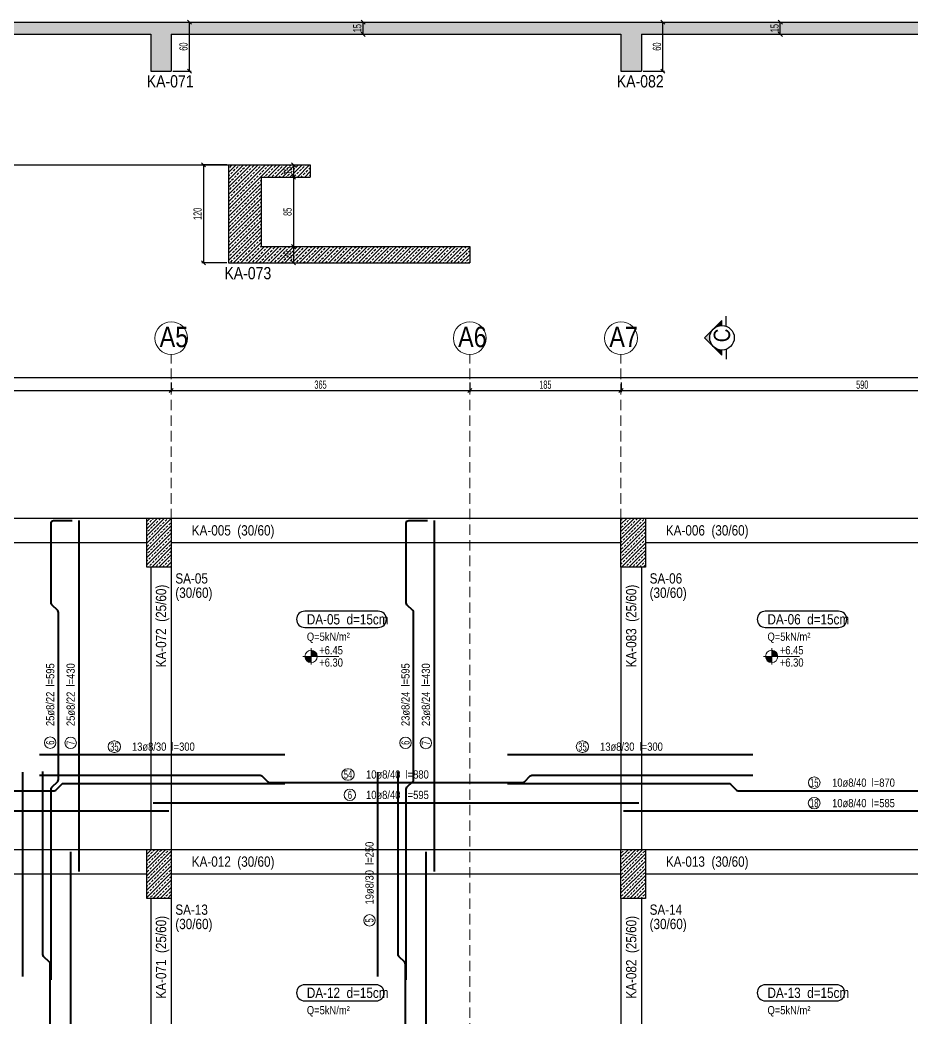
# Model space of a CAD drawing. Header units: millimetres. Extents: x 2223 to 6966, y 588 to 5587.
# Drawn here: x 4813 to 5904, y 4334 to 5554 of the extents above; entities that cross this region are included whole.
import ezdxf
from ezdxf.enums import TextEntityAlignment as Align

# ---------------------------------------------------------------- set-up
doc = ezdxf.new("R2010")
doc.units = ezdxf.units.MM
doc.linetypes.add('DASHED', pattern=[19.05, 12.7, -6.35])
for name, color, linetype, lineweight in [('AKS BALONU (BEYKENT)', 7, 'Continuous', 20), ('AKS CIZGISI (BEYKENT)', 252, 'DASHED', 20), ('AKS NO (BEYKENT)', 3, 'Continuous', 20), ('AKS OLCU (BEYKENT)', 200, 'Continuous', 20), ('CIZGI (BEYKENT)', 1, 'Continuous', 20), ('DONATI (BEYKENT)', 4, 'Continuous', 40), ('DONATI YAZISI (BEYKENT)', 3, 'Continuous', 20), ('DOSEME ISMI (BEYKENT)', 9, 'Continuous', 20), ('DOSEME PAFTA (BEYKENT)', 3, 'Continuous', 20), ('DOSEME SINIRI (BEYKENT)', 71, 'Continuous', 30), ('KESIT (BEYKENT)', 151, 'Continuous', 25), ('KESIT ISMI (BEYKENT)', 6, 'Continuous', 20), ('KIRIS (BEYKENT)', 2, 'Continuous', 30), ('KIRIS ISMI (BEYKENT)', 40, 'Continuous', 20), ('KOLON (BEYKENT)', 3, 'Continuous', 30), ('KOLON ISMI (BEYKENT)', 91, 'Continuous', 20), ('KOT CIZGI (BEYKENT)', 120, 'Continuous', 20), ('KOT YAZI (BEYKENT)', 7, 'Continuous', 20), ('OLCU (BEYKENT)', 14, 'Continuous', 20), ('POZ BALON (BEYKENT)', 14, 'Continuous', 20), ('POZ NO (BEYKENT)', 2, 'Continuous', 20), ('TARAMA (BEYKENT)', 252, 'Continuous', 20), ('YAZI (BEYKENT)', 140, 'Continuous', 20)]:
    doc.layers.add(name, color=color, linetype=linetype, lineweight=lineweight)
doc.styles.add('DSMOLC-50', font='Bahnschrift Light Condensed', dxfattribs={"width": 0.75, "height": 10})
doc.styles.add('KOT (BEYKENT)', font='')
doc.styles.add('OLC-50', font='Bahnschrift Light Condensed', dxfattribs={"width": 0.75, "height": 10})
doc.styles.add('YAZI (BEYKENT)', font='')
doc.styles.get('KOT (BEYKENT)').set_extended_font_data('Bahnschrift Light Condensed')
doc.styles.get('YAZI (BEYKENT)').set_extended_font_data('Bahnschrift Light Condensed')
doc.dimstyles.new('DSMOLC-50', dxfattribs={"dimtxt": 10, "dimasz": 5, "dimexe": 2, "dimexo": 2, "dimgap": 2, "dimtad": 1, "dimdec": 1, "dimrnd": 0.5, "dimzin": 12, "dimdsep": 46, "dimtxsty": 'DSMOLC-50', "dimblk": 'OBLIQUE', "dimblk1": 'OBLIQUE', "dimblk2": 'OBLIQUE', "dimcen": 0, "dimclrt": 7, "dimadec": 0, "dimazin": 0, "dimtfac": 1, "dimtdec": 4, "dimtix": 1, "dimtmove": 2, "dimatfit": 3, "dimfxl": 1, "dimtzin": 0, "dimarcsym": 0})
pattern_1 = [(45, (1444.828, 798.8927), (-4.4194174, 4.4194174), []), (45, (1449.247, 798.8927), (-4.4194174, 4.4194174), [3.125, -1.5625])]

# ---------------------------------------------------------------- blocks, each defined once
blk = doc.blocks.new('_Oblique')
at = {"color": 0, "linetype": 'ByBlock', "lineweight": -2}
blk.add_line((-0.5, -0.5), (0.5, 0.5), dxfattribs=at)
blk = doc.blocks.new('*D97')
at = {"layer": 'AKS OLCU (BEYKENT)', "color": 0, "lineweight": -2, "transparency": 16777216}
for p, q in [((4407.9, 5110.8), (4407.9, 5098.8)), ((4407.9, 5100.8), (4997.9, 5100.8)), ((4997.9, 5110.8), (4997.9, 5098.8))]:
    blk.add_line(p, q, dxfattribs=at)
at = {"layer": 'DEFPOINTS', "color": 0, "transparency": 16777216}
for p in [(4407.9, 5112.8), (4997.9, 5112.8), (4997.9, 5100.8)]:
    blk.add_point(p, dxfattribs=at)
at = {"layer": 'AKS OLCU (BEYKENT)', "color": 0, "lineweight": -2, "transparency": 16777216, "xscale": 5, "yscale": 5, "zscale": 5, "rotation": 180}
blk.add_blockref('_Oblique', (4407.9, 5100.8), dxfattribs=at)
at = {"layer": 'AKS OLCU (BEYKENT)', "color": 0, "lineweight": -2, "transparency": 16777216, "xscale": 5, "yscale": 5, "zscale": 5}
blk.add_blockref('_Oblique', (4997.9, 5100.8), dxfattribs=at)
at = {"layer": 'AKS OLCU (BEYKENT)', "color": 7, "transparency": 16777216, "insert": (4702.9, 5107.9), "char_height": 10, "attachment_point": 5, "style": 'DSMOLC-50'}
blk.add_mtext('590', dxfattribs=at)
blk = doc.blocks.new('*D98')
at = {"layer": 'AKS OLCU (BEYKENT)', "color": 0, "lineweight": -2, "transparency": 16777216}
for p, q in [((4997.9, 5110.8), (4997.9, 5098.8)), ((4997.9, 5100.8), (5362.9, 5100.8)), ((5362.9, 5110.8), (5362.9, 5098.8))]:
    blk.add_line(p, q, dxfattribs=at)
at = {"layer": 'DEFPOINTS', "color": 0, "transparency": 16777216}
for p in [(4997.9, 5112.8), (5362.9, 5112.8), (5362.9, 5100.8)]:
    blk.add_point(p, dxfattribs=at)
at = {"layer": 'AKS OLCU (BEYKENT)', "color": 0, "lineweight": -2, "transparency": 16777216, "xscale": 5, "yscale": 5, "zscale": 5, "rotation": 180}
blk.add_blockref('_Oblique', (4997.9, 5100.8), dxfattribs=at)
at = {"layer": 'AKS OLCU (BEYKENT)', "color": 0, "lineweight": -2, "transparency": 16777216, "xscale": 5, "yscale": 5, "zscale": 5}
blk.add_blockref('_Oblique', (5362.9, 5100.8), dxfattribs=at)
at = {"layer": 'AKS OLCU (BEYKENT)', "color": 7, "transparency": 16777216, "insert": (5180.4, 5107.9), "char_height": 10, "attachment_point": 5, "style": 'DSMOLC-50'}
blk.add_mtext('365', dxfattribs=at)
blk = doc.blocks.new('*D99')
at = {"layer": 'AKS OLCU (BEYKENT)', "color": 0, "lineweight": -2, "transparency": 16777216}
for p, q in [((5362.9, 5110.8), (5362.9, 5098.8)), ((5362.9, 5100.8), (5547.9, 5100.8)), ((5547.9, 5110.8), (5547.9, 5098.8))]:
    blk.add_line(p, q, dxfattribs=at)
at = {"layer": 'DEFPOINTS', "color": 0, "transparency": 16777216}
for p in [(5362.9, 5112.8), (5547.9, 5112.8), (5547.9, 5100.8)]:
    blk.add_point(p, dxfattribs=at)
at = {"layer": 'AKS OLCU (BEYKENT)', "color": 0, "lineweight": -2, "transparency": 16777216, "xscale": 5, "yscale": 5, "zscale": 5, "rotation": 180}
blk.add_blockref('_Oblique', (5362.9, 5100.8), dxfattribs=at)
at = {"layer": 'AKS OLCU (BEYKENT)', "color": 0, "lineweight": -2, "transparency": 16777216, "xscale": 5, "yscale": 5, "zscale": 5}
blk.add_blockref('_Oblique', (5547.9, 5100.8), dxfattribs=at)
at = {"layer": 'AKS OLCU (BEYKENT)', "color": 7, "transparency": 16777216, "insert": (5455.4, 5107.9), "char_height": 10, "attachment_point": 5, "style": 'DSMOLC-50'}
blk.add_mtext('185', dxfattribs=at)
blk = doc.blocks.new('*D100')
at = {"layer": 'AKS OLCU (BEYKENT)', "color": 0, "lineweight": -2, "transparency": 16777216}
for p, q in [((5547.9, 5110.8), (5547.9, 5098.8)), ((5547.9, 5100.8), (6137.9, 5100.8)), ((6137.9, 5110.8), (6137.9, 5098.8))]:
    blk.add_line(p, q, dxfattribs=at)
at = {"layer": 'DEFPOINTS', "color": 0, "transparency": 16777216}
for p in [(5547.9, 5112.8), (6137.9, 5112.8), (6137.9, 5100.8)]:
    blk.add_point(p, dxfattribs=at)
at = {"layer": 'AKS OLCU (BEYKENT)', "color": 0, "lineweight": -2, "transparency": 16777216, "xscale": 5, "yscale": 5, "zscale": 5, "rotation": 180}
blk.add_blockref('_Oblique', (5547.9, 5100.8), dxfattribs=at)
at = {"layer": 'AKS OLCU (BEYKENT)', "color": 0, "lineweight": -2, "transparency": 16777216, "xscale": 5, "yscale": 5, "zscale": 5}
blk.add_blockref('_Oblique', (6137.9, 5100.8), dxfattribs=at)
at = {"layer": 'AKS OLCU (BEYKENT)', "color": 7, "transparency": 16777216, "insert": (5842.9, 5107.9), "char_height": 10, "attachment_point": 5, "style": 'DSMOLC-50'}
blk.add_mtext('590', dxfattribs=at)
blk = doc.blocks.new('*D102')
at = {"layer": 'AKS OLCU (BEYKENT)', "color": 0, "lineweight": -2, "transparency": 16777216}
for p, q in [((2707.9, 5114.8), (2707.9, 5118.8)), ((2707.9, 5116.8), (6697.9, 5116.8)), ((6697.9, 5114.8), (6697.9, 5118.8))]:
    blk.add_line(p, q, dxfattribs=at)
at = {"layer": 'DEFPOINTS', "color": 0, "transparency": 16777216}
for p in [(6697.9, 5116.8), (2707.9, 5112.8), (6697.9, 5112.8)]:
    blk.add_point(p, dxfattribs=at)
at = {"layer": 'AKS OLCU (BEYKENT)', "color": 0, "lineweight": -2, "transparency": 16777216, "xscale": 5, "yscale": 5, "zscale": 5, "rotation": 180}
blk.add_blockref('_Oblique', (2707.9, 5116.8), dxfattribs=at)
at = {"layer": 'AKS OLCU (BEYKENT)', "color": 0, "lineweight": -2, "transparency": 16777216, "xscale": 5, "yscale": 5, "zscale": 5}
blk.add_blockref('_Oblique', (6697.9, 5116.8), dxfattribs=at)
at = {"layer": 'AKS OLCU (BEYKENT)', "color": 7, "transparency": 16777216, "insert": (4702.9, 5123.9), "char_height": 10, "attachment_point": 5, "style": 'DSMOLC-50'}
blk.add_mtext('3990', dxfattribs=at)
blk = doc.blocks.new('*D137')
at = {"layer": 'DEFPOINTS', "color": 0, "transparency": 16777216}
for p in [(4997.9, 5551.3), (5020.1, 5551.3), (4997.9, 5491.3)]:
    blk.add_point(p, dxfattribs=at)
at = {"layer": 'OLCU (BEYKENT)', "color": 0, "lineweight": -2, "transparency": 16777216}
for p, q in [((4999.9, 5551.3), (5022.1, 5551.3)), ((5020.1, 5491.3), (5020.1, 5551.3)), ((4999.9, 5491.3), (5022.1, 5491.3))]:
    blk.add_line(p, q, dxfattribs=at)
at = {"layer": 'OLCU (BEYKENT)', "color": 0, "lineweight": -2, "transparency": 16777216, "xscale": 5, "yscale": 5, "zscale": 5}
for p, rotation in [((5020.1, 5551.3), 90), ((5020.1, 5491.3), 270)]:
    blk.add_blockref('_Oblique', p, dxfattribs=dict(at, rotation=rotation))
at = {"layer": 'OLCU (BEYKENT)', "color": 7, "lineweight": -3, "transparency": 16777216, "insert": (5012.9, 5521.3), "char_height": 10, "attachment_point": 5, "rotation": 90, "style": 'OLC-50'}
blk.add_mtext('60', dxfattribs=at)
blk = doc.blocks.new('*D138')
at = {"layer": 'DEFPOINTS', "color": 0, "transparency": 16777216}
for p in [(5207.7, 5551.3), (5232.5, 5551.3), (5207.7, 5536.3)]:
    blk.add_point(p, dxfattribs=at)
at = {"layer": 'OLCU (BEYKENT)', "color": 0, "lineweight": -2, "transparency": 16777216}
for p, q in [((5209.7, 5551.3), (5234.5, 5551.3)), ((5232.5, 5536.3), (5232.5, 5551.3)), ((5209.7, 5536.3), (5234.5, 5536.3))]:
    blk.add_line(p, q, dxfattribs=at)
at = {"layer": 'OLCU (BEYKENT)', "color": 0, "lineweight": -2, "transparency": 16777216, "xscale": 5, "yscale": 5, "zscale": 5}
for p, rotation in [((5232.5, 5551.3), 90), ((5232.5, 5536.3), 270)]:
    blk.add_blockref('_Oblique', p, dxfattribs=dict(at, rotation=rotation))
at = {"layer": 'OLCU (BEYKENT)', "color": 7, "lineweight": -3, "transparency": 16777216, "insert": (5225.4, 5543.8), "char_height": 10, "attachment_point": 5, "rotation": 90, "style": 'OLC-50'}
blk.add_mtext('15', dxfattribs=at)
blk = doc.blocks.new('*D139')
at = {"layer": 'DEFPOINTS', "color": 0, "transparency": 16777216}
for p in [(5572.8, 5551.3), (5599, 5551.3), (5572.8, 5491.3)]:
    blk.add_point(p, dxfattribs=at)
at = {"layer": 'OLCU (BEYKENT)', "color": 0, "lineweight": -2, "transparency": 16777216}
for p, q in [((5574.8, 5551.3), (5601, 5551.3)), ((5599, 5491.3), (5599, 5551.3)), ((5574.8, 5491.3), (5601, 5491.3))]:
    blk.add_line(p, q, dxfattribs=at)
at = {"layer": 'OLCU (BEYKENT)', "color": 0, "lineweight": -2, "transparency": 16777216, "xscale": 5, "yscale": 5, "zscale": 5}
for p, rotation in [((5599, 5551.3), 90), ((5599, 5491.3), 270)]:
    blk.add_blockref('_Oblique', p, dxfattribs=dict(at, rotation=rotation))
at = {"layer": 'OLCU (BEYKENT)', "color": 7, "lineweight": -3, "transparency": 16777216, "insert": (5591.9, 5521.3), "char_height": 10, "attachment_point": 5, "rotation": 90, "style": 'OLC-50'}
blk.add_mtext('60', dxfattribs=at)
blk = doc.blocks.new('*D140')
at = {"layer": 'DEFPOINTS', "color": 0, "transparency": 16777216}
for p in [(5726.8, 5551.3), (5742.7, 5551.3), (5726.8, 5536.3)]:
    blk.add_point(p, dxfattribs=at)
at = {"layer": 'OLCU (BEYKENT)', "color": 0, "lineweight": -2, "transparency": 16777216}
for p, q in [((5728.8, 5551.3), (5744.7, 5551.3)), ((5742.7, 5536.3), (5742.7, 5551.3)), ((5728.8, 5536.3), (5744.7, 5536.3))]:
    blk.add_line(p, q, dxfattribs=at)
at = {"layer": 'OLCU (BEYKENT)', "color": 0, "lineweight": -2, "transparency": 16777216, "xscale": 5, "yscale": 5, "zscale": 5}
for p, rotation in [((5742.7, 5551.3), 90), ((5742.7, 5536.3), 270)]:
    blk.add_blockref('_Oblique', p, dxfattribs=dict(at, rotation=rotation))
at = {"layer": 'OLCU (BEYKENT)', "color": 7, "lineweight": -3, "transparency": 16777216, "insert": (5735.7, 5543.8), "char_height": 10, "attachment_point": 5, "rotation": 90, "style": 'OLC-50'}
blk.add_mtext('15', dxfattribs=at)
blk = doc.blocks.new('*D151')
at = {"layer": 'DEFPOINTS', "color": 0, "transparency": 16777216}
for p in [(5067.9, 5376.8), (5037.3, 5256.8), (5067.9, 5256.8)]:
    blk.add_point(p, dxfattribs=at)
at = {"layer": 'OLCU (BEYKENT)', "color": 0, "lineweight": -2, "transparency": 16777216}
for p, q in [((5065.9, 5376.8), (5035.3, 5376.8)), ((5037.3, 5376.8), (5037.3, 5256.8)), ((5065.9, 5256.8), (5035.3, 5256.8))]:
    blk.add_line(p, q, dxfattribs=at)
at = {"layer": 'OLCU (BEYKENT)', "color": 0, "lineweight": -2, "transparency": 16777216, "xscale": 5, "yscale": 5, "zscale": 5}
for p, rotation in [((5037.3, 5376.8), 90), ((5037.3, 5256.8), 270)]:
    blk.add_blockref('_Oblique', p, dxfattribs=dict(at, rotation=rotation))
at = {"layer": 'OLCU (BEYKENT)', "color": 7, "lineweight": -3, "transparency": 16777216, "insert": (5030.1, 5316.8), "char_height": 10, "attachment_point": 5, "rotation": 90, "style": 'OLC-50'}
blk.add_mtext('120', dxfattribs=at)
blk = doc.blocks.new('*D152')
at = {"layer": 'DEFPOINTS', "color": 0, "transparency": 16777216}
for p in [(5131.3, 5376.8), (5131.3, 5361.8), (5147.3, 5361.8)]:
    blk.add_point(p, dxfattribs=at)
at = {"layer": 'OLCU (BEYKENT)', "color": 0, "lineweight": -2, "transparency": 16777216}
for p, q in [((5133.3, 5376.8), (5149.3, 5376.8)), ((5147.3, 5376.8), (5147.3, 5361.8)), ((5133.3, 5361.8), (5149.3, 5361.8))]:
    blk.add_line(p, q, dxfattribs=at)
at = {"layer": 'OLCU (BEYKENT)', "color": 0, "lineweight": -2, "transparency": 16777216, "xscale": 5, "yscale": 5, "zscale": 5}
for p, rotation in [((5147.3, 5376.8), 90), ((5147.3, 5361.8), 270)]:
    blk.add_blockref('_Oblique', p, dxfattribs=dict(at, rotation=rotation))
at = {"layer": 'OLCU (BEYKENT)', "color": 7, "lineweight": -3, "transparency": 16777216, "insert": (5140.3, 5369.3), "char_height": 10, "attachment_point": 5, "rotation": 90, "style": 'OLC-50'}
blk.add_mtext('15', dxfattribs=at)
blk = doc.blocks.new('*D153')
at = {"layer": 'DEFPOINTS', "color": 0, "transparency": 16777216}
for p in [(5131.3, 5361.8), (5129.4, 5276.8), (5147.3, 5276.8)]:
    blk.add_point(p, dxfattribs=at)
at = {"layer": 'OLCU (BEYKENT)', "color": 0, "lineweight": -2, "transparency": 16777216}
for p, q in [((5133.3, 5361.8), (5149.3, 5361.8)), ((5147.3, 5361.8), (5147.3, 5276.8)), ((5131.4, 5276.8), (5149.3, 5276.8))]:
    blk.add_line(p, q, dxfattribs=at)
at = {"layer": 'OLCU (BEYKENT)', "color": 0, "lineweight": -2, "transparency": 16777216, "xscale": 5, "yscale": 5, "zscale": 5}
for p, rotation in [((5147.3, 5361.8), 90), ((5147.3, 5276.8), 270)]:
    blk.add_blockref('_Oblique', p, dxfattribs=dict(at, rotation=rotation))
at = {"layer": 'OLCU (BEYKENT)', "color": 7, "lineweight": -3, "transparency": 16777216, "insert": (5140.2, 5319.3), "char_height": 10, "attachment_point": 5, "rotation": 90, "style": 'OLC-50'}
blk.add_mtext('85', dxfattribs=at)
blk = doc.blocks.new('*D154')
at = {"layer": 'DEFPOINTS', "color": 0, "transparency": 16777216}
for p in [(5129.4, 5276.8), (5129.4, 5256.8), (5147.3, 5256.8)]:
    blk.add_point(p, dxfattribs=at)
at = {"layer": 'OLCU (BEYKENT)', "color": 0, "lineweight": -2, "transparency": 16777216}
for p, q in [((5131.4, 5276.8), (5149.3, 5276.8)), ((5147.3, 5276.8), (5147.3, 5256.8)), ((5131.4, 5256.8), (5149.3, 5256.8))]:
    blk.add_line(p, q, dxfattribs=at)
at = {"layer": 'OLCU (BEYKENT)', "color": 0, "lineweight": -2, "transparency": 16777216, "xscale": 5, "yscale": 5, "zscale": 5}
for p, rotation in [((5147.3, 5276.8), 90), ((5147.3, 5256.8), 270)]:
    blk.add_blockref('_Oblique', p, dxfattribs=dict(at, rotation=rotation))
at = {"layer": 'OLCU (BEYKENT)', "color": 7, "lineweight": -3, "transparency": 16777216, "insert": (5140.2, 5266.8), "char_height": 10, "attachment_point": 5, "rotation": 90, "style": 'OLC-50'}
blk.add_mtext('20', dxfattribs=at)

msp = doc.modelspace()

# ---------------------------------------------------------------- hatches: boundary and pattern name
at = {"layer": 'KESIT (BEYKENT)', "lineweight": -3}
h = msp.add_hatch(color=256, dxfattribs=at)
h.dxf.hatch_style = 1
h.paths.add_polyline_path([(5671.39, 5186.54), (5660.78, 5175.93, -0.1989124), (5671.39, 5180.32)])
h = msp.add_hatch(color=256, dxfattribs=at)
h.dxf.hatch_style = 1
h.paths.add_polyline_path([(5660.78, 5175.93), (5650.18, 5165.32), (5660.78, 5154.72, -0.1989124), (5656.39, 5165.32, -0.1989124)])
h = msp.add_hatch(color=256, dxfattribs=at)
h.dxf.hatch_style = 1
h.paths.add_polyline_path([(5671.39, 5150.32, -0.1989124), (5660.78, 5154.72), (5671.39, 5144.11)])
at = {"layer": 'KOT CIZGI (BEYKENT)'}
h = msp.add_hatch(color=256, dxfattribs=at)
h.dxf.hatch_style = 1
h.paths.add_polyline_path([(5168.81, 4775.76), (5161.31, 4775.76, 0.4142136), (5168.81, 4768.26)])
h = msp.add_hatch(color=256, dxfattribs=at)
h.dxf.hatch_style = 1
h.paths.add_polyline_path([(5168.81, 4783.26), (5168.81, 4775.76), (5176.31, 4775.76, 0.4142136)])
h = msp.add_hatch(color=256, dxfattribs=at)
h.dxf.hatch_style = 1
h.paths.add_polyline_path([(5732.14, 4775.76), (5724.64, 4775.76, 0.4142136), (5732.14, 4768.26)])
h = msp.add_hatch(color=256, dxfattribs=at)
h.dxf.hatch_style = 1
h.paths.add_polyline_path([(5732.14, 4783.26), (5732.14, 4775.76), (5739.64, 4775.76, 0.4142136)])
at = {"layer": 'TARAMA (BEYKENT)', "lineweight": -3}
h = msp.add_hatch(dxfattribs=at)
h.set_pattern_fill('ANSI33', color=256)
h.set_pattern_definition([(45, (1444.828, 647.01), (-4.490128, 4.490128), []), (45, (1449.318, 647.01), (-4.490128, 4.490128), [3.175, -1.5875])])
h.paths.add_polyline_path([(6697.91, 5551.35), (2707.76, 5551.35), (2707.76, 5491.35), (2737.81, 5491.35), (2737.81, 5536.35), (3267.76, 5536.35), (3267.76, 5491.35), (3292.81, 5491.35), (3292.81, 5536.35), (3832.91, 5536.35), (3832.91, 5491.35), (3857.91, 5491.35), (3857.91, 5536.35), (4407.76, 5536.35), (4407.76, 5491.35), (4432.81, 5491.35), (4432.81, 5536.35), (4972.91, 5536.35), (4972.91, 5491.35), (4997.91, 5491.35), (4997.91, 5536.35), (5547.76, 5536.35), (5547.76, 5491.35), (5572.81, 5491.35), (5572.81, 5536.35), (6112.91, 5536.35), (6112.91, 5491.35), (6137.91, 5491.35), (6137.91, 5536.35), (6667.96, 5536.35), (6667.96, 5491.35), (6697.91, 5491.35)])
h = msp.add_hatch(dxfattribs=at)
h.set_pattern_fill('ANSI33', color=256)
h.set_pattern_definition([(45, (1444.828, 729.613), (-4.490128, 4.490128), []), (45, (1449.318, 729.613), (-4.490128, 4.490128), [3.175, -1.5875])])
h.paths.add_polyline_path([(5362.86, 5276.81), (5107.86, 5276.81), (5107.86, 5361.81), (5167.86, 5361.81), (5167.86, 5376.81), (5067.86, 5376.81), (5067.86, 5256.81), (5362.86, 5256.81)])
at = {"layer": 'TARAMA (BEYKENT)'}
h = msp.add_hatch(dxfattribs=at)
h.set_pattern_fill('ANSI33', color=256, style=0, pattern_type=0)
h.set_pattern_definition(pattern_1)
h.paths.add_polyline_path([(4967.86, 4944.84), (4997.86, 4944.84), (4997.86, 4884.84), (4967.86, 4884.84)], flags=0)
h = msp.add_hatch(dxfattribs=at)
h.set_pattern_fill('ANSI33', color=256, style=0, pattern_type=0)
h.set_pattern_definition(pattern_1)
h.paths.add_polyline_path([(5547.86, 4944.84), (5577.86, 4944.84), (5577.86, 4884.84), (5547.86, 4884.84)], flags=0)
h = msp.add_hatch(dxfattribs=at)
h.set_pattern_fill('ANSI33', color=256, style=0, pattern_type=0)
h.set_pattern_definition(pattern_1)
h.paths.add_polyline_path([(4967.86, 4539.84), (4997.86, 4539.84), (4997.86, 4479.84), (4967.86, 4479.84)], flags=0)
h = msp.add_hatch(dxfattribs=at)
h.set_pattern_fill('ANSI33', color=256, style=0, pattern_type=0)
h.set_pattern_definition(pattern_1)
h.paths.add_polyline_path([(5547.86, 4539.84), (5577.86, 4539.84), (5577.86, 4479.84), (5547.86, 4479.84)], flags=0)

# ---------------------------------------------------------------- linework, layer by layer
at = {"layer": 'AKS BALONU (BEYKENT)'}
for centre in [(4997.86, 5164.84), (5362.86, 5164.84), (5547.86, 5164.84)]:
    msp.add_circle(centre, 20, dxfattribs=at)
at = {"layer": 'AKS CIZGISI (BEYKENT)'}
for p, q in [((4997.86, 3209.84), (4997.86, 5144.84)), ((5362.86, 3209.84), (5362.86, 5144.84)), ((5547.86, 3209.84), (5547.86, 5144.84)), ((2507.86, 4944.84), (6912.86, 4944.84)), ((2507.86, 4539.84), (6912.86, 4539.84))]:
    msp.add_line(p, q, dxfattribs=at)
at = {"layer": 'CIZGI (BEYKENT)', "lineweight": -3}
msp.add_line((3787.98, 5376.81), (5067.86, 5376.81), dxfattribs=at)
at = {"layer": 'DONATI (BEYKENT)'}
for points in [[(4850.84, 4380.3), (4850.84, 4613.6, -0.1989124), (4851.72, 4615.72), (4858.97, 4622.96, 0.1989124), (4859.84, 4625.09), (4859.84, 4829.6, 0.1989124), (4858.97, 4831.72), (4851.72, 4838.96, -0.1989124), (4850.84, 4841.09), (4850.84, 4938.84, -0.4142136), (4853.84, 4941.84), (4876.84, 4941.84)], [(5285.27, 4380.3), (5285.27, 4613.6, -0.1989124), (5286.14, 4615.72), (5293.39, 4622.96, 0.1989124), (5294.27, 4625.09), (5294.27, 4829.6, 0.1989124), (5293.39, 4831.72), (5286.14, 4838.96, -0.1989124), (5285.27, 4841.09), (5285.27, 4938.84, -0.4142136), (5288.27, 4941.84), (5311.27, 4941.84)], [(4836.59, 4630.39), (5106.66, 4630.39, -0.1989124), (5108.78, 4629.51), (5116.03, 4622.27, 0.1989124), (5118.15, 4621.39), (5427.55, 4621.39, 0.1989124), (5429.67, 4622.27), (5436.92, 4629.51, -0.1989124), (5439.04, 4630.39), (5709.13, 4630.39)], [(4840.84, 3852.32), (4840.84, 4108.6, -0.1989124), (4841.72, 4110.72), (4848.97, 4117.96, 0.1989124), (4849.84, 4120.09), (4849.84, 4399.6, 0.1989124), (4848.97, 4401.72), (4841.72, 4408.96, -0.1989124), (4840.84, 4411.09), (4840.84, 4634.86)], [(5275.27, 3852.32), (5275.27, 4108.6, -0.1989124), (5276.14, 4110.72), (5283.39, 4117.96, 0.1989124), (5284.27, 4120.09), (5284.27, 4399.6, 0.1989124), (5283.39, 4401.72), (5276.14, 4408.96, -0.1989124), (5275.27, 4411.09), (5275.27, 4634.86)], [(4269.08, 4620.39), (4539.62, 4620.39, -0.1989124), (4541.74, 4619.51), (4548.98, 4612.27, 0.1989124), (4551.1, 4611.39), (4854.62, 4611.39, 0.1989124), (4856.74, 4612.27), (4863.98, 4619.51, -0.1989124), (4866.1, 4620.39), (5136.62, 4620.39)], [(5409.1, 4620.39), (5679.62, 4620.39, -0.1989124), (5681.74, 4619.51), (5688.98, 4612.27, 0.1989124), (5691.1, 4611.39), (5994.62, 4611.39, 0.1989124), (5996.74, 4612.27), (6003.98, 4619.51, -0.1989124), (6006.1, 4620.39), (6271.65, 4620.39)]]:
    msp.add_lwpolyline(points, format="xyb", dxfattribs=at)
for points in [[(4884.84, 4941.84), (4884.84, 4512.84)], [(5319.27, 4941.84), (5319.27, 4512.84)], [(5136.63, 4655.39), (4836.63, 4655.39)], [(5709.08, 4655.39), (5409.08, 4655.39)], [(4815.84, 4634.22), (4815.84, 4384.22)], [(5250.27, 4634.22), (5250.27, 4384.22)], [(5569.86, 4596.39), (4975.86, 4596.39)], [(4994.94, 4586.39), (4410.76, 4586.39)], [(6134.94, 4586.39), (5550.76, 4586.39)], [(4874.84, 4536.84), (4874.84, 3982.84)], [(5309.27, 4536.84), (5309.27, 3982.84)]]:
    msp.add_lwpolyline(points, dxfattribs=at)
at = {"layer": 'DOSEME PAFTA (BEYKENT)', "lineweight": -3}
for points in [[(5161.05, 4811.19), (5251.07, 4811.19, 1), (5251.07, 4830.97), (5161.05, 4830.97, 1)], [(5724.39, 4811.19), (5814.03, 4811.19, 1), (5814.03, 4830.97), (5724.39, 4830.97, 1)], [(5161.05, 4354.52), (5248.37, 4354.52, 1), (5248.37, 4374.31), (5161.05, 4374.31, 1)], [(5724.39, 4354.52), (5811.65, 4354.52, 1), (5811.65, 4374.31), (5724.39, 4374.31, 1)]]:
    msp.add_lwpolyline(points, format="xyb", close=True, dxfattribs=at)
at = {"layer": 'DOSEME SINIRI (BEYKENT)'}
for p, q in [((2707.76, 5551.35), (6697.91, 5551.35)), ((4432.81, 5536.35), (4972.91, 5536.35)), ((4972.91, 5536.35), (4972.91, 5491.35)), ((4997.91, 5536.35), (4997.91, 5491.35)), ((4997.91, 5536.35), (5547.76, 5536.35)), ((5547.76, 5536.35), (5547.76, 5491.35)), ((5572.81, 5536.35), (5572.81, 5491.35)), ((5572.81, 5536.35), (6112.91, 5536.35)), ((4972.91, 5491.35), (4997.91, 5491.35)), ((5547.76, 5491.35), (5572.81, 5491.35)), ((5067.86, 5376.81), (5167.86, 5376.81)), ((5067.86, 5376.81), (5067.86, 5256.81)), ((5167.86, 5376.81), (5167.86, 5361.81)), ((5107.86, 5361.81), (5107.86, 5276.81)), ((5107.86, 5361.81), (5167.86, 5361.81)), ((5107.86, 5276.81), (5362.86, 5276.81)), ((5362.86, 5276.81), (5362.86, 5256.81)), ((5067.86, 5256.81), (5362.86, 5256.81))]:
    msp.add_line(p, q, dxfattribs=at)
at = {"layer": 'KESIT (BEYKENT)', "lineweight": -3, "flags": 128}
for points in [[(5671.39, 5180.32), (5671.39, 5186.54), (5650.18, 5165.32), (5671.39, 5144.11), (5671.39, 5150.32)], [(5676.39, 5179.46), (5676.39, 5191.54)], [(5676.39, 5151.18), (5676.39, 5139.11)]]:
    msp.add_lwpolyline(points, dxfattribs=at)
at = {"layer": 'KESIT (BEYKENT)', "lineweight": -3}
msp.add_circle((5671.39, 5165.32), 15, dxfattribs=at)
at = {"layer": 'KIRIS (BEYKENT)'}
for p, q in [((4437.76, 4944.84), (4967.96, 4944.84)), ((4997.96, 4944.84), (5547.76, 4944.84)), ((5577.76, 4944.84), (6107.96, 4944.84)), ((4437.76, 4914.84), (4967.96, 4914.84)), ((4997.96, 4914.84), (5547.76, 4914.84)), ((5577.76, 4914.84), (6107.96, 4914.84)), ((4972.86, 4884.94), (4972.86, 4539.94)), ((4997.86, 4884.94), (4997.96, 4539.94)), ((5547.76, 4884.94), (5547.76, 4539.94)), ((5572.86, 4884.94), (5572.86, 4539.94)), ((4437.76, 4539.84), (4967.96, 4539.84)), ((4997.96, 4539.84), (5547.76, 4539.84)), ((5577.76, 4539.84), (6107.96, 4539.84)), ((4437.76, 4509.84), (4967.96, 4509.84)), ((4997.96, 4509.84), (5547.76, 4509.84)), ((5577.76, 4509.84), (6107.96, 4509.84)), ((4972.86, 4479.94), (4972.96, 4009.94)), ((4997.86, 4479.94), (4997.96, 4009.94)), ((5547.76, 4479.94), (5547.76, 4009.94)), ((5572.86, 4479.94), (5572.76, 4009.94))]:
    msp.add_line(p, q, dxfattribs=at)
at = {"layer": 'KOLON (BEYKENT)'}
for points in [[(4967.86, 4944.84), (4997.86, 4944.84), (4997.86, 4884.84), (4967.86, 4884.84)], [(5547.86, 4944.84), (5577.86, 4944.84), (5577.86, 4884.84), (5547.86, 4884.84)], [(4967.86, 4539.84), (4997.86, 4539.84), (4997.86, 4479.84), (4967.86, 4479.84)], [(5547.86, 4539.84), (5577.86, 4539.84), (5577.86, 4479.84), (5547.86, 4479.84)]]:
    msp.add_lwpolyline(points, close=True, dxfattribs=at)
at = {"layer": 'KOT CIZGI (BEYKENT)'}
for p, q in [((5168.81, 4785.76), (5168.81, 4765.76)), ((5732.14, 4785.76), (5732.14, 4765.76)), ((5158.81, 4775.76), (5202.83, 4775.76)), ((5722.14, 4775.76), (5766.17, 4775.76))]:
    msp.add_line(p, q, dxfattribs=at)
for centre in [(5168.81, 4775.76), (5732.14, 4775.76)]:
    msp.add_circle(centre, 7.5, dxfattribs=at)
at = {"layer": 'POZ BALON (BEYKENT)'}
for points in [[(4927.74, 4658.39), (4928.83, 4658.39, 1), (4928.83, 4672.39), (4927.74, 4672.39, 1)], [(5500.2, 4658.39), (5501.28, 4658.39, 1), (5501.28, 4672.39), (5500.2, 4672.39, 1)], [(5213.42, 4624.39), (5214.71, 4624.39, 1), (5214.71, 4638.39), (5213.42, 4638.39, 1)], [(5784.17, 4614.39), (5784.38, 4614.39, 1), (5784.38, 4628.39), (5784.17, 4628.39, 1)], [(5783.97, 4589.39), (5784.3, 4589.39, 1), (5784.3, 4603.39), (5783.97, 4603.39, 1)]]:
    msp.add_lwpolyline(points, format="xyb", close=True, dxfattribs=at)
for centre in [(4849.84, 4670.26), (4874.84, 4669.96), (5284.27, 4670.11), (5309.27, 4669.81), (5216.32, 4606.39), (5240.27, 4452.98)]:
    msp.add_circle(centre, 7, dxfattribs=at)

# ---------------------------------------------------------------- texts
at = {"layer": 'AKS NO (BEYKENT)', "style": 'YAZI (BEYKENT)'}
for s, p in [('A5', (4983.64, 5153.84)), ('A6', (5348.63, 5153.84)), ('A7', (5533.62, 5153.84))]:
    msp.add_text(s, height=25, dxfattribs=at).set_placement(p)
at = {"layer": 'DONATI YAZISI (BEYKENT)', "style": 'YAZI (BEYKENT)'}
for s, p in [(' 25ø8/22  l=595', (4849.84, 4727.34)), (' 25ø8/22  l=430', (4874.84, 4727.34)), (' 23ø8/24  l=595', (5284.27, 4727.34)), (' 23ø8/24  l=430', (5309.27, 4727.34)), (' 19ø8/30  l=250', (5240.27, 4509.22))]:
    msp.add_text(s, height=10, rotation=90, dxfattribs=at).set_placement(p, align=Align.MIDDLE_CENTER)
for s, p in [(' 13ø8/30  l=300', (4986.63, 4665.39)), (' 13ø8/30  l=300', (5559.08, 4665.39)), (' 10ø8/40  l=880', (5272.86, 4631.39)), (' 10ø8/40  l=870', (5842.85, 4621.39)), (' 10ø8/40  l=595', (5272.86, 4606.39)), (' 10ø8/40  l=585', (5842.85, 4596.39))]:
    msp.add_text(s, height=10, dxfattribs=at).set_placement(p, align=Align.MIDDLE_CENTER)
at = {"layer": 'DOSEME ISMI (BEYKENT)', "style": 'YAZI (BEYKENT)'}
for s, p in [('DA-05  d=15cm', (5163.69, 4814.84)), ('DA-06  d=15cm', (5727.03, 4814.84)), ('DA-12  d=15cm', (5163.69, 4358.18)), ('DA-13  d=15cm', (5727.03, 4358.18))]:
    msp.add_text(s, height=12.5, dxfattribs=at).set_placement(p)
at = {"layer": 'KESIT ISMI (BEYKENT)', "style": 'YAZI (BEYKENT)'}
msp.add_text('C', height=20, rotation=90, dxfattribs=at).set_placement((5681.26, 5159.86))
at = {"layer": 'KIRIS ISMI (BEYKENT)', "style": 'YAZI (BEYKENT)'}
for s, height, p in [('KA-071', 15, (4967.91, 5471.35)), ('KA-082', 15, (5542.76, 5471.35)), ('KA-073', 15, (5062.86, 5236.81)), ('KA-005  (30/60)', 12.5, (5022.96, 4923.59)), ('KA-006  (30/60)', 12.5, (5602.76, 4923.59)), ('KA-012  (30/60)', 12.5, (5022.96, 4518.59)), ('KA-013  (30/60)', 12.5, (5602.76, 4518.59))]:
    msp.add_text(s, height=height, dxfattribs=at).set_placement(p)
for s, p in [('KA-072  (25/60)', (4991.62, 4762.32)), ('KA-083  (25/60)', (5566.62, 4762.31)), ('KA-071  (25/60)', (4991.62, 4357.36)), ('KA-082  (25/60)', (5566.62, 4357.31))]:
    msp.add_text(s, height=12.5, rotation=90, dxfattribs=at).set_placement(p)
at = {"layer": 'KOLON ISMI (BEYKENT)', "style": 'YAZI (BEYKENT)'}
for s, p in [('SA-05', (5002.86, 4864.84)), ('SA-06', (5582.86, 4864.84)), ('(30/60)', (5002.86, 4847.34)), ('(30/60)', (5582.86, 4847.34)), ('SA-13', (5002.86, 4459.84)), ('SA-14', (5582.86, 4459.84)), ('(30/60)', (5002.86, 4442.34)), ('(30/60)', (5582.86, 4442.34))]:
    msp.add_text(s, height=12.5, dxfattribs=at).set_placement(p)
at = {"layer": 'KOT YAZI (BEYKENT)', "style": 'KOT (BEYKENT)'}
for s, p in [('+6.45', (5178.81, 4778.26)), ('+6.45', (5742.14, 4778.26)), ('+6.30', (5178.81, 4763.26)), ('+6.30', (5742.14, 4763.26))]:
    msp.add_text(s, height=10, dxfattribs=at).set_placement(p)
at = {"layer": 'POZ NO (BEYKENT)', "style": 'YAZI (BEYKENT)', "width": 0.8}
for s, p in [('6', (4849.84, 4670.26)), ('7', (4874.84, 4669.96)), ('6', (5284.27, 4670.11)), ('7', (5309.27, 4669.81)), ('5', (5240.27, 4452.98))]:
    msp.add_text(s, height=10, rotation=90, dxfattribs=at).set_placement(p, align=Align.MIDDLE_CENTER)
for s, p in [('35', (4928.28, 4665.39)), ('35', (5500.74, 4665.39)), ('54', (5214.07, 4631.39)), ('15', (5784.27, 4621.39)), ('6', (5216.32, 4606.39)), ('18', (5784.14, 4596.39))]:
    msp.add_text(s, height=10, dxfattribs=at).set_placement(p, align=Align.MIDDLE_CENTER)
at = {"layer": 'YAZI (BEYKENT)', "style": 'YAZI (BEYKENT)'}
for p in [(5163.69, 4794.84), (5727.03, 4794.84), (5163.69, 4338.18), (5727.03, 4338.18)]:
    msp.add_text('Q=5kN/m²', height=10, dxfattribs=at).set_placement(p)

# ---------------------------------------------------------------- dimensions: what is measured, and where the dimension line sits
at = {"layer": 'AKS OLCU (BEYKENT)'}
for base, p1, p2, picture, middle in [((6697.86, 5116.79), (2707.86, 5112.79), (6697.86, 5112.79), '*D102', (4702.86, 5123.89)), ((4997.86, 5100.79), (4407.86, 5112.79), (4997.86, 5112.79), '*D97', (4702.86, 5107.89)), ((5362.86, 5100.79), (4997.86, 5112.79), (5362.86, 5112.79), '*D98', (5180.36, 5107.89)), ((5547.86, 5100.79), (5362.86, 5112.79), (5547.86, 5112.79), '*D99', (5455.36, 5107.89)), ((6137.86, 5100.79), (5547.86, 5112.79), (6137.86, 5112.79), '*D100', (5842.86, 5107.89))]:
    dim = msp.add_linear_dim(base=base, p1=p1, p2=p2, dimstyle='DSMOLC-50', dxfattribs=at)
    dim.commit()
    dim.dimension.update_dxf_attribs({"geometry": picture, "text_midpoint": middle})
at = {"layer": 'OLCU (BEYKENT)', "lineweight": -3}
for base, p1, p2, picture, middle in [((5020.05, 5551.35), (4997.91, 5491.35), (4997.91, 5551.35), '*D137', (5012.95, 5521.35)), ((5232.49, 5551.35), (5207.69, 5536.35), (5207.69, 5551.35), '*D138', (5225.44, 5543.85)), ((5598.98, 5551.35), (5572.81, 5491.35), (5572.81, 5551.35), '*D139', (5591.88, 5521.35)), ((5742.73, 5551.35), (5726.83, 5536.35), (5726.83, 5551.35), '*D140', (5735.68, 5543.85)), ((5037.25, 5256.81), (5067.86, 5376.81), (5067.86, 5256.81), '*D151', (5030.15, 5316.81)), ((5147.35, 5361.81), (5131.35, 5376.81), (5131.35, 5361.81), '*D152', (5140.3, 5369.31)), ((5147.35, 5276.81), (5131.35, 5361.81), (5129.43, 5276.81), '*D153', (5140.25, 5319.31)), ((5147.35, 5256.81), (5129.43, 5276.81), (5129.43, 5256.81), '*D154', (5140.25, 5266.81))]:
    dim = msp.add_linear_dim(base=base, p1=p1, p2=p2, angle=90, dimstyle='DSMOLC-50', override={"dimtxsty": 'OLC-50'}, dxfattribs=at)
    dim.commit()
    dim.dimension.update_dxf_attribs({"geometry": picture, "text_midpoint": middle})

doc.saveas('drawing.dxf')
